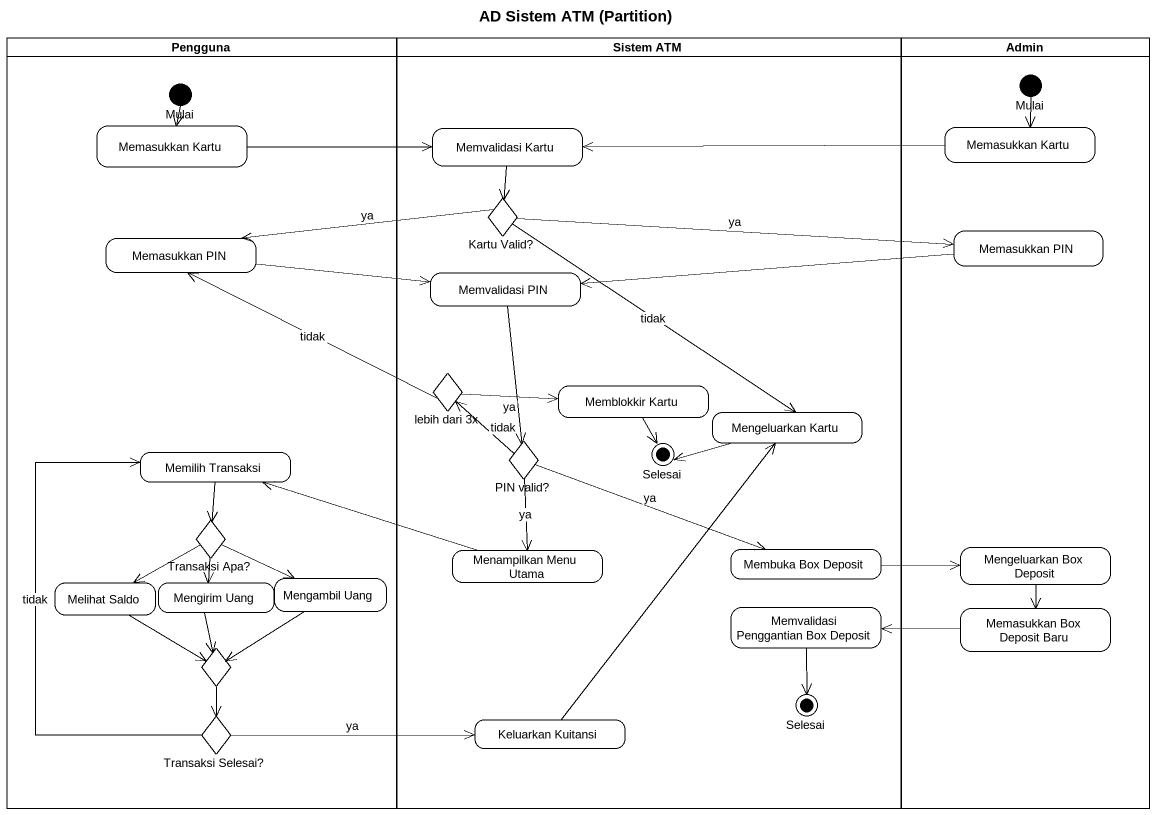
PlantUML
@startuml
title AD Sistem ATM (Partition)
hide empty description
state Pengguna <<partition>> {
  state Mulai <<start>>
  state "Memasukkan Kartu" as Memasukkan_Kartu
  state "Memasukkan PIN" as Memasukkan_PIN
  state "Memilih Transaksi" as Memilih_Transaksi
  state "Transaksi Apa?" as Transaksi_Apa <<choice>>
  state "Melihat Saldo" as Melihat_Saldo
  state "Mengirim Uang" as Mengirim_Uang
  state "Mengambil Uang" as Mengambil_Uang
  state choice1 <<choice>>
  state "Transaksi Selesai?" as Transaksi_Selesai <<choice>>
}
state "Sistem ATM" as Sistem_ATM <<partition>> {
  state "Memvalidasi Kartu" as Memvalidasi_Kartu
  state "Kartu Valid?" as Kartu_Valid <<choice>>
  state "Memvalidasi PIN" as Memvalidasi_PIN
  state "lebih dari 3x" as lebih_dari_3x <<choice>>
  state "Memblokkir Kartu" as Memblokkir_Kartu
  state "PIN valid?" as PIN_valid <<choice>>
  state Selesai <<end>>
  state "Mengeluarkan Kartu" as Mengeluarkan_Kartu
  state "Menampilkan Menu Utama" as Menampilkan_Menu_Utama
  state "Membuka Box Deposit" as Membuka_Box_Deposit
  state "Memvalidasi Penggantian Box Deposit" as Memvalidasi_Penggantian_Box
  state "Selesai" as Selesai_2 <<end>>
  state "Keluarkan Kuitansi" as Keluarkan_Kuitansi
}
state Admin <<partition>> {
  state "Mulai" as Mulai_2 <<start>>
  state "Memasukkan Kartu" as Memasukkan_Kartu_2
  state "Memasukkan PIN" as Memasukkan_PIN_2
  state "Mengeluarkan Box Deposit" as Mengeluarkan_Box_Deposit
  state "Memasukkan Box Deposit Baru" as Memasukkan_Box_Deposit_Baru
}
Mulai --> Memasukkan_Kartu
Mulai_2 --> Memasukkan_Kartu_2
Memasukkan_Kartu -right-> Memvalidasi_Kartu
Memvalidasi_Kartu --> Kartu_Valid
Memasukkan_Kartu_2 -left-> Memvalidasi_Kartu
Memasukkan_PIN -right-> Memvalidasi_PIN
Kartu_Valid -left-> Memasukkan_PIN : ya
Kartu_Valid -right-> Memasukkan_PIN_2 : ya
Kartu_Valid --> Mengeluarkan_Kartu : tidak
Memasukkan_PIN_2 -left-> Memvalidasi_PIN
Memvalidasi_PIN --> PIN_valid
lebih_dari_3x -left-> Memasukkan_PIN : tidak
lebih_dari_3x -right-> Memblokkir_Kartu : ya
Memblokkir_Kartu --> Selesai
PIN_valid -up-> lebih_dari_3x : tidak
PIN_valid --> Menampilkan_Menu_Utama : ya
PIN_valid -right-> Membuka_Box_Deposit : ya
Mengeluarkan_Kartu -left-> Selesai
Memilih_Transaksi --> Transaksi_Apa
Transaksi_Apa -left-> Melihat_Saldo
Transaksi_Apa --> Mengirim_Uang
Transaksi_Apa -right-> Mengambil_Uang
Melihat_Saldo --> choice1
Mengirim_Uang --> choice1
Mengambil_Uang --> choice1
Menampilkan_Menu_Utama -left-> Memilih_Transaksi
Membuka_Box_Deposit -right-> Mengeluarkan_Box_Deposit
Mengeluarkan_Box_Deposit --> Memasukkan_Box_Deposit_Baru
Memvalidasi_Penggantian_Box --> Selesai_2
Memasukkan_Box_Deposit_Baru -left-> Memvalidasi_Penggantian_Box
choice1 --> Transaksi_Selesai
Transaksi_Selesai -up-> Memilih_Transaksi : tidak
Transaksi_Selesai -right-> Keluarkan_Kuitansi : ya
Keluarkan_Kuitansi -up-> Mengeluarkan_Kartu
@enduml
